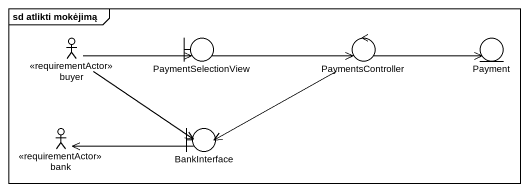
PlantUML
@startuml
mainframe sd atlikti mokėjimą
actor buyer <<requirementActor>>
boundary PaymentSelectionView
control PaymentsController
entity Payment
actor bank <<requirementActor>>
boundary BankInterface
buyer -right-> PaymentSelectionView
buyer --> BankInterface
PaymentSelectionView -right-> PaymentsController
PaymentsController -right-> Payment
PaymentsController -left-> BankInterface
BankInterface -left-> bank
@enduml
